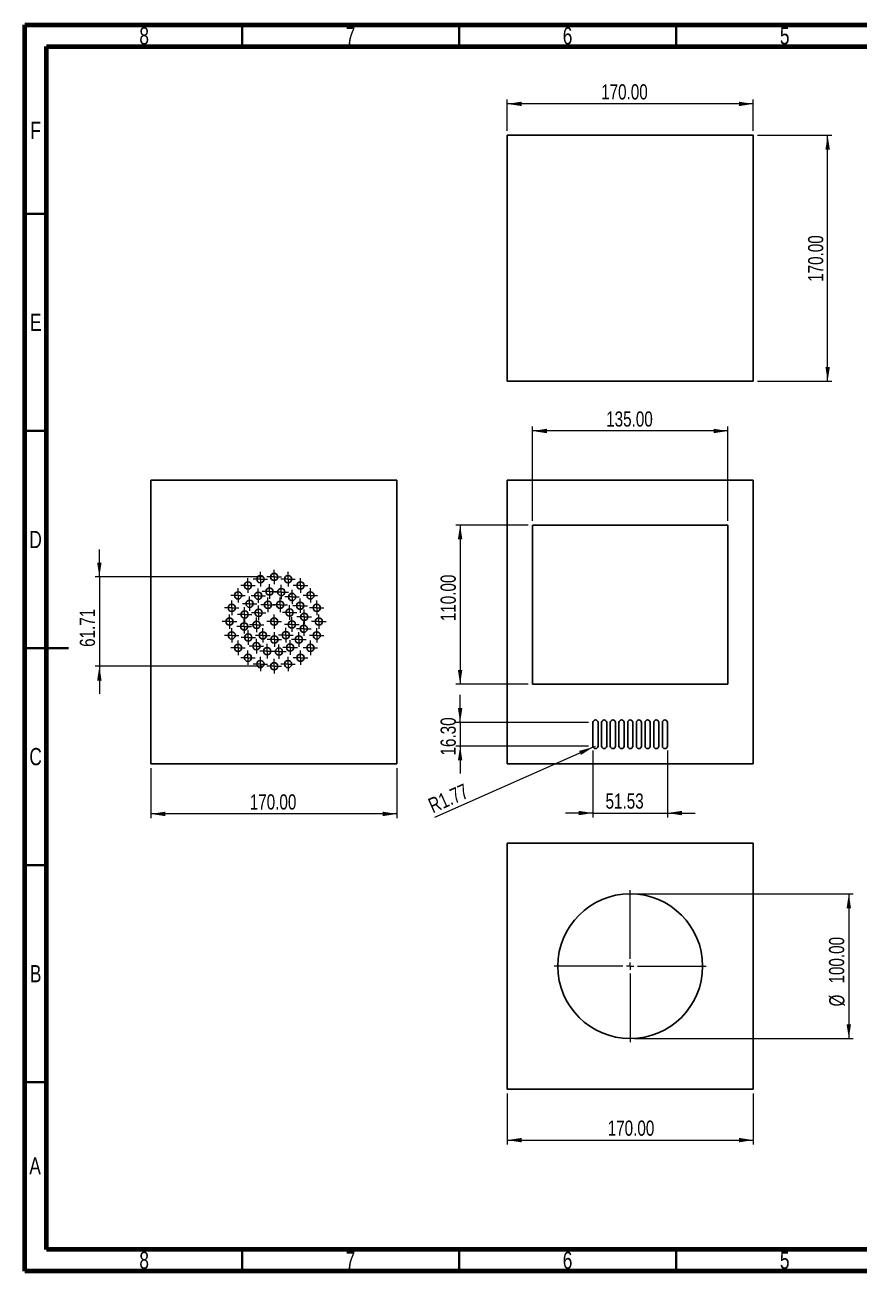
# Model space of a CAD drawing. Header units: millimetres. Extents: x 15 to 415, y 5 to 292.
# Drawn here: x 15 to 207.1, y 5 to 292 of the extents above; entities that cross this region are included whole.
import ezdxf

# ---------------------------------------------------------------- set-up
doc = ezdxf.new("R2010")
doc.units = ezdxf.units.MM
doc.styles.add('SLDTEXTSTYLE0', font='TXT', dxfattribs={"width": 0.75})
doc.dimstyles.new('SLDDIMSTYLE0', dxfattribs={"dimtxt": 3.5, "dimasz": 3.302, "dimexe": 0, "dimexo": 0.0625, "dimgap": 0.875, "dimtad": 1, "dimlfac": 3, "dimrnd": 1e-09, "dimzin": 4, "dimdsep": 46, "dimtxsty": 'SLDTEXTSTYLE0', "dimsah": 1, "dimcen": 0.09, "dimadec": 0, "dimazin": 1, "dimtfac": 1, "dimtofl": 0, "dimtmove": 0, "dimatfit": 3, "dimfxl": 0, "dimfrac": 2, "dimtolj": 1, "dimtzin": 12, "dimarcsym": 0})
doc.dimstyles.new('SLDDIMSTYLE1', dxfattribs={"dimtxt": 3.5, "dimasz": 3.302, "dimexe": 0, "dimexo": 0.0625, "dimgap": 0.875, "dimtad": 1, "dimlfac": 3, "dimrnd": 1e-09, "dimzin": 4, "dimdsep": 46, "dimtxsty": 'SLDTEXTSTYLE0', "dimsah": 1, "dimcen": 0.09, "dimadec": 0, "dimazin": 1, "dimtfac": 1, "dimtmove": 0, "dimatfit": 0, "dimfxl": 0, "dimfrac": 2, "dimtolj": 1, "dimtzin": 12, "dimarcsym": 0})
doc.dimstyles.new('SLDDIMSTYLE2', dxfattribs={"dimtxt": 3.5, "dimasz": 3.302, "dimexe": 0, "dimexo": 0.0625, "dimgap": 0.875, "dimtad": 1, "dimlfac": 3, "dimrnd": 1e-09, "dimzin": 12, "dimdsep": 46, "dimtxsty": 'SLDTEXTSTYLE0', "dimsah": 1, "dimcen": 0, "dimadec": 0, "dimazin": 3, "dimtfac": 1, "dimtofl": 0, "dimtmove": 0, "dimatfit": 3, "dimfxl": 0, "dimfrac": 2, "dimtolj": 1, "dimtzin": 12, "dimarcsym": 0})
doc.dimstyles.new('SLDDIMSTYLE3', dxfattribs={"dimtxt": 3.5, "dimasz": 3.302, "dimexe": 0, "dimexo": 0.0625, "dimgap": 0.875, "dimtad": 1, "dimlfac": 3, "dimrnd": 1e-09, "dimzin": 12, "dimdsep": 46, "dimtxsty": 'SLDTEXTSTYLE0', "dimsah": 1, "dimcen": 0.09, "dimadec": 0, "dimazin": 3, "dimtfac": 1, "dimtmove": 0, "dimatfit": 0, "dimfxl": 0, "dimfrac": 2, "dimtolj": 1, "dimtzin": 12, "dimarcsym": 0})

# ---------------------------------------------------------------- blocks, each defined once
blk = doc.blocks.new('_D')
at = {"color": 7, "linetype": 'Continuous', "lineweight": 0}
for p, q in [((130.89, 176.82), (114.22, 176.82)), ((115.22, 176.82), (115.22, 140.15)), ((130.89, 140.15), (114.22, 140.15))]:
    blk.add_line(p, q, dxfattribs=at)
at = {"color": 7, "linetype": 'Continuous', "lineweight": 18}
for points in [[(115.22, 176.82), (114.71, 173.52), (115.73, 173.52)], [(115.22, 140.15), (115.73, 143.45), (114.71, 143.45)]]:
    blk.add_solid(points, dxfattribs=at)
at = {"color": 7, "linetype": 'Continuous', "lineweight": 18, "insert": (110.71, 154.67), "char_height": 3.5, "attachment_point": 1, "rotation": 90, "style": 'SLDTEXTSTYLE0'}
blk.add_mtext('110.00', dxfattribs=at)
blk = doc.blocks.new('_D_1')
at = {"color": 7, "linetype": 'Continuous', "lineweight": 0}
for p, q in [((131.89, 177.82), (131.89, 199.48)), ((176.89, 198.48), (131.89, 198.48)), ((176.89, 177.82), (176.89, 199.48))]:
    blk.add_line(p, q, dxfattribs=at)
at = {"color": 7, "linetype": 'Continuous', "lineweight": 18}
for points in [[(131.89, 198.48), (135.19, 197.97), (135.19, 198.99)], [(176.89, 198.48), (173.59, 198.99), (173.59, 197.97)]]:
    blk.add_solid(points, dxfattribs=at)
at = {"color": 7, "linetype": 'Continuous', "lineweight": 18, "insert": (148.85, 202.99), "char_height": 3.5, "attachment_point": 1, "style": 'SLDTEXTSTYLE0'}
blk.add_mtext('135.00', dxfattribs=at)
blk = doc.blocks.new('_D_2')
at = {"color": 7, "linetype": 'Continuous', "lineweight": 0}
for p, q in [((115.22, 131.34), (115.22, 137.69)), ((144.8, 131.34), (114.22, 131.34)), ((115.22, 131.34), (115.22, 125.91)), ((144.8, 125.91), (114.22, 125.91)), ((115.22, 125.91), (115.22, 119.56))]:
    blk.add_line(p, q, dxfattribs=at)
at = {"color": 7, "linetype": 'Continuous', "lineweight": 18}
for points in [[(115.22, 131.34), (115.73, 134.65), (114.71, 134.65)], [(115.22, 125.91), (114.71, 122.61), (115.73, 122.61)]]:
    blk.add_solid(points, dxfattribs=at)
at = {"color": 7, "linetype": 'Continuous', "lineweight": 18, "insert": (110.71, 123.74), "char_height": 3.5, "attachment_point": 1, "rotation": 90, "style": 'SLDTEXTSTYLE0'}
blk.add_mtext('16.30', dxfattribs=at)
blk = doc.blocks.new('_D_3')
at = {"color": 7, "linetype": 'Continuous', "lineweight": 0}
for q in [(109.35, 109.47), (146.39, 125.91)]:
    blk.add_line((145.85, 125.67), q, dxfattribs=at)
at = {"color": 7, "linetype": 'Continuous', "lineweight": 18}
blk.add_solid([(145.85, 125.67), (142.63, 124.8), (143.04, 123.87)], dxfattribs=at)
at = {"color": 7, "linetype": 'Continuous', "lineweight": 18, "insert": (107.52, 113.58), "char_height": 3.5, "attachment_point": 1, "rotation": 23.94, "style": 'SLDTEXTSTYLE0'}
blk.add_mtext('R1.77', dxfattribs=at)
blk = doc.blocks.new('_D_4')
at = {"color": 7, "linetype": 'Continuous', "lineweight": 0}
for p, q in [((145.8, 124.91), (145.8, 109.49)), ((162.98, 124.91), (162.98, 109.49)), ((145.8, 110.49), (139.45, 110.49)), ((145.8, 110.49), (162.98, 110.49)), ((162.98, 110.49), (169.33, 110.49))]:
    blk.add_line(p, q, dxfattribs=at)
at = {"color": 7, "linetype": 'Continuous', "lineweight": 18}
for points in [[(145.8, 110.49), (142.5, 110.99), (142.5, 109.98)], [(162.98, 110.49), (166.28, 109.98), (166.28, 110.99)]]:
    blk.add_solid(points, dxfattribs=at)
at = {"color": 7, "linetype": 'Continuous', "lineweight": 18, "insert": (148.7, 115), "char_height": 3.5, "attachment_point": 1, "style": 'SLDTEXTSTYLE0'}
blk.add_mtext('51.53', dxfattribs=at)
blk = doc.blocks.new('_D_7')
at = {"color": 7, "linetype": 'Continuous', "lineweight": 0}
for p, q in [((155.39, 91.89), (205.72, 91.89)), ((204.72, 91.89), (204.72, 58.55)), ((155.39, 58.55), (205.72, 58.55))]:
    blk.add_line(p, q, dxfattribs=at)
at = {"color": 7, "linetype": 'Continuous', "lineweight": 18}
for points in [[(204.72, 91.89), (204.22, 88.58), (205.23, 88.58)], [(204.72, 58.55), (205.23, 61.85), (204.22, 61.85)]]:
    blk.add_solid(points, dxfattribs=at)
at = {"color": 7, "linetype": 'Continuous', "lineweight": 18, "char_height": 3.5, "attachment_point": 1, "rotation": 90, "style": 'SLDTEXTSTYLE0'}
for s, insert in [('100.00', (200.16, 71.22)), ('%%c', (200.21, 65.94))]:
    blk.add_mtext(s, dxfattribs=dict(at, insert=insert))
blk = doc.blocks.new('_D_8')
at = {"color": 7, "linetype": 'Continuous', "lineweight": 0}
for p, q in [((126.06, 45.89), (126.06, 34.16)), ((182.72, 45.89), (182.72, 34.16)), ((126.06, 35.16), (182.72, 35.16))]:
    blk.add_line(p, q, dxfattribs=at)
at = {"color": 7, "linetype": 'Continuous', "lineweight": 18}
for points in [[(126.06, 35.16), (129.36, 34.65), (129.36, 35.67)], [(182.72, 35.16), (179.42, 35.67), (179.42, 34.65)]]:
    blk.add_solid(points, dxfattribs=at)
at = {"color": 7, "linetype": 'Continuous', "lineweight": 18, "insert": (149.2, 39.67), "char_height": 3.5, "attachment_point": 1, "style": 'SLDTEXTSTYLE0'}
blk.add_mtext('170.00', dxfattribs=at)
blk = doc.blocks.new('SW_CENTERMARKSYMBOL_46')
at = {"color": 0, "linetype": 'Continuous', "lineweight": 18}
for p, q in [((0, 1.67), (0, 17.5)), ((-1.67, 0), (-17.5, 0)), ((0, 0), (-0.83, 0)), ((0, 0), (0, 0.83)), ((0, 0), (0, -0.83)), ((0, 0), (0.83, 0)), ((1.67, 0), (17.5, 0)), ((0, -1.67), (0, -17.5))]:
    blk.add_line(p, q, dxfattribs=at)
blk = doc.blocks.new('_D_9')
at = {"color": 7, "linetype": 'Continuous', "lineweight": 0}
for p, q in [((126.06, 267.59), (126.06, 274.81)), ((182.72, 273.81), (126.06, 273.81)), ((182.72, 267.59), (182.72, 274.81))]:
    blk.add_line(p, q, dxfattribs=at)
at = {"color": 7, "linetype": 'Continuous', "lineweight": 18}
for points in [[(126.06, 273.81), (129.36, 273.31), (129.36, 274.32)], [(182.72, 273.81), (179.42, 274.32), (179.42, 273.31)]]:
    blk.add_solid(points, dxfattribs=at)
at = {"color": 7, "linetype": 'Continuous', "lineweight": 18, "insert": (147.69, 278.33), "char_height": 3.5, "attachment_point": 1, "style": 'SLDTEXTSTYLE0'}
blk.add_mtext('170.00', dxfattribs=at)
blk = doc.blocks.new('_D_10')
at = {"color": 7, "linetype": 'Continuous', "lineweight": 0}
for p, q in [((183.72, 266.59), (200.85, 266.59)), ((199.85, 209.93), (199.85, 266.59)), ((183.72, 209.93), (200.85, 209.93))]:
    blk.add_line(p, q, dxfattribs=at)
at = {"color": 7, "linetype": 'Continuous', "lineweight": 18}
for points in [[(199.85, 266.59), (199.35, 263.29), (200.36, 263.29)], [(199.85, 209.93), (200.36, 213.23), (199.35, 213.23)]]:
    blk.add_solid(points, dxfattribs=at)
at = {"color": 7, "linetype": 'Continuous', "lineweight": 18, "insert": (195.34, 232.82), "char_height": 3.5, "attachment_point": 1, "rotation": 90, "style": 'SLDTEXTSTYLE0'}
blk.add_mtext('170.00', dxfattribs=at)
blk = doc.blocks.new('_D_11')
at = {"color": 7, "linetype": 'Continuous', "lineweight": 0}
for p, q in [((32.14, 164.87), (32.14, 171.22)), ((69.74, 164.87), (31.14, 164.87)), ((32.14, 164.87), (32.14, 144.3)), ((69.74, 144.3), (31.14, 144.3)), ((32.14, 144.3), (32.14, 137.95))]:
    blk.add_line(p, q, dxfattribs=at)
at = {"color": 7, "linetype": 'Continuous', "lineweight": 18}
for points in [[(32.14, 164.87), (32.65, 168.17), (31.63, 168.17)], [(32.14, 144.3), (31.63, 141), (32.65, 141)]]:
    blk.add_solid(points, dxfattribs=at)
at = {"color": 7, "linetype": 'Continuous', "lineweight": 18, "insert": (27.63, 148.75), "char_height": 3.5, "attachment_point": 1, "rotation": 90, "style": 'SLDTEXTSTYLE0'}
blk.add_mtext('61.71', dxfattribs=at)
blk = doc.blocks.new('_D_12')
at = {"color": 7, "linetype": 'Continuous', "lineweight": 0}
for p, q in [((44.01, 120.79), (44.01, 109.29)), ((100.68, 120.79), (100.68, 109.29)), ((100.68, 110.29), (44.01, 110.29))]:
    blk.add_line(p, q, dxfattribs=at)
at = {"color": 7, "linetype": 'Continuous', "lineweight": 18}
for points in [[(44.01, 110.29), (47.31, 109.78), (47.31, 110.8)], [(100.68, 110.29), (97.38, 110.8), (97.38, 109.78)]]:
    blk.add_solid(points, dxfattribs=at)
at = {"color": 7, "linetype": 'Continuous', "lineweight": 18, "insert": (66.77, 114.8), "char_height": 3.5, "attachment_point": 1, "style": 'SLDTEXTSTYLE0'}
blk.add_mtext('170.00', dxfattribs=at)
blk = doc.blocks.new('SW_CENTERMARKSYMBOL_47')
at = {"color": 0, "linetype": 'Continuous', "lineweight": 18}
for p, q in [((-0.83, 0), (-1.67, 0)), ((0, 0), (-0.83, 0)), ((0, 0.83), (0, 1.67)), ((0, 0), (0, 0.83)), ((0, 0), (0, -0.83)), ((0, 0), (0.83, 0)), ((0.83, 0), (1.67, 0)), ((0, -0.83), (0, -1.67))]:
    blk.add_line(p, q, dxfattribs=at)
blk = doc.blocks.new('SW_CENTERMARKSYMBOL_48')
at = {"color": 0, "linetype": 'Continuous', "lineweight": 18}
for p, q in [((-0.83, 0), (-1.67, 0)), ((0, 0), (-0.83, 0)), ((0, 0.83), (0, 1.67)), ((0, 0), (0, 0.83)), ((0, 0), (0, -0.83)), ((0, 0), (0.83, 0)), ((0.83, 0), (1.67, 0)), ((0, -0.83), (0, -1.67))]:
    blk.add_line(p, q, dxfattribs=at)
blk = doc.blocks.new('SW_CENTERMARKSYMBOL_49')
at = {"color": 0, "linetype": 'Continuous', "lineweight": 18}
for p, q in [((-0.83, 0), (-1.67, 0)), ((0, 0), (-0.83, 0)), ((0, 0.83), (0, 1.67)), ((0, 0), (0, 0.83)), ((0, 0), (0, -0.83)), ((0, 0), (0.83, 0)), ((0.83, 0), (1.67, 0)), ((0, -0.83), (0, -1.67))]:
    blk.add_line(p, q, dxfattribs=at)
blk = doc.blocks.new('SW_CENTERMARKSYMBOL_50')
at = {"color": 0, "linetype": 'Continuous', "lineweight": 18}
for p, q in [((-0.83, 0), (-1.67, 0)), ((0, 0), (-0.83, 0)), ((0, 0.83), (0, 1.67)), ((0, 0), (0, 0.83)), ((0, 0), (0, -0.83)), ((0, 0), (0.83, 0)), ((0.83, 0), (1.67, 0)), ((0, -0.83), (0, -1.67))]:
    blk.add_line(p, q, dxfattribs=at)
blk = doc.blocks.new('SW_CENTERMARKSYMBOL_51')
at = {"color": 0, "linetype": 'Continuous', "lineweight": 18}
for p, q in [((-0.83, 0), (-1.67, 0)), ((0, 0), (-0.83, 0)), ((0, 0.83), (0, 1.67)), ((0, 0), (0, 0.83)), ((0, 0), (0, -0.83)), ((0, 0), (0.83, 0)), ((0.83, 0), (1.67, 0)), ((0, -0.83), (0, -1.67))]:
    blk.add_line(p, q, dxfattribs=at)
blk = doc.blocks.new('SW_CENTERMARKSYMBOL_52')
at = {"color": 0, "linetype": 'Continuous', "lineweight": 18}
for p, q in [((-0.83, 0), (-1.67, 0)), ((0, 0), (-0.83, 0)), ((0, 0.83), (0, 1.67)), ((0, 0), (0, 0.83)), ((0, 0), (0, -0.83)), ((0, 0), (0.83, 0)), ((0.83, 0), (1.67, 0)), ((0, -0.83), (0, -1.67))]:
    blk.add_line(p, q, dxfattribs=at)
blk = doc.blocks.new('SW_CENTERMARKSYMBOL_53')
at = {"color": 0, "linetype": 'Continuous', "lineweight": 18}
for p, q in [((-0.83, 0), (-1.67, 0)), ((0, 0), (-0.83, 0)), ((0, 0.83), (0, 1.67)), ((0, 0), (0, 0.83)), ((0, 0), (0, -0.83)), ((0, 0), (0.83, 0)), ((0.83, 0), (1.67, 0)), ((0, -0.83), (0, -1.67))]:
    blk.add_line(p, q, dxfattribs=at)
blk = doc.blocks.new('SW_CENTERMARKSYMBOL_54')
at = {"color": 0, "linetype": 'Continuous', "lineweight": 18}
for p, q in [((-0.83, 0), (-1.67, 0)), ((0, 0), (-0.83, 0)), ((0, 0.83), (0, 1.67)), ((0, 0), (0, 0.83)), ((0, 0), (0, -0.83)), ((0, 0), (0.83, 0)), ((0.83, 0), (1.67, 0)), ((0, -0.83), (0, -1.67))]:
    blk.add_line(p, q, dxfattribs=at)
blk = doc.blocks.new('SW_CENTERMARKSYMBOL_55')
at = {"color": 0, "linetype": 'Continuous', "lineweight": 18}
for p, q in [((-0.83, 0), (-1.67, 0)), ((0, 0), (-0.83, 0)), ((0, 0.83), (0, 1.67)), ((0, 0), (0, 0.83)), ((0, 0), (0, -0.83)), ((0, 0), (0.83, 0)), ((0.83, 0), (1.67, 0)), ((0, -0.83), (0, -1.67))]:
    blk.add_line(p, q, dxfattribs=at)
blk = doc.blocks.new('SW_CENTERMARKSYMBOL_56')
at = {"color": 0, "linetype": 'Continuous', "lineweight": 18}
for p, q in [((-0.83, 0), (-1.67, 0)), ((0, 0), (-0.83, 0)), ((0, 0.83), (0, 1.67)), ((0, 0), (0, 0.83)), ((0, 0), (0, -0.83)), ((0, 0), (0.83, 0)), ((0.83, 0), (1.67, 0)), ((0, -0.83), (0, -1.67))]:
    blk.add_line(p, q, dxfattribs=at)
blk = doc.blocks.new('SW_CENTERMARKSYMBOL_57')
at = {"color": 0, "linetype": 'Continuous', "lineweight": 18}
for p, q in [((-0.83, 0), (-1.67, 0)), ((0, 0), (-0.83, 0)), ((0, 0.83), (0, 1.67)), ((0, 0), (0, 0.83)), ((0, 0), (0, -0.83)), ((0, 0), (0.83, 0)), ((0.83, 0), (1.67, 0)), ((0, -0.83), (0, -1.67))]:
    blk.add_line(p, q, dxfattribs=at)
blk = doc.blocks.new('SW_CENTERMARKSYMBOL_58')
at = {"color": 0, "linetype": 'Continuous', "lineweight": 18}
for p, q in [((-0.83, 0), (-1.67, 0)), ((0, 0), (-0.83, 0)), ((0, 0.83), (0, 1.67)), ((0, 0), (0, 0.83)), ((0, 0), (0, -0.83)), ((0, 0), (0.83, 0)), ((0.83, 0), (1.67, 0)), ((0, -0.83), (0, -1.67))]:
    blk.add_line(p, q, dxfattribs=at)
blk = doc.blocks.new('SW_CENTERMARKSYMBOL_59')
at = {"color": 0, "linetype": 'Continuous', "lineweight": 18}
for p, q in [((-0.83, 0), (-1.67, 0)), ((0, 0), (-0.83, 0)), ((0, 0.83), (0, 1.67)), ((0, 0), (0, 0.83)), ((0, 0), (0, -0.83)), ((0, 0), (0.83, 0)), ((0.83, 0), (1.67, 0)), ((0, -0.83), (0, -1.67))]:
    blk.add_line(p, q, dxfattribs=at)
blk = doc.blocks.new('SW_CENTERMARKSYMBOL_60')
at = {"color": 0, "linetype": 'Continuous', "lineweight": 18}
for p, q in [((-0.83, 0), (-1.67, 0)), ((0, 0), (-0.83, 0)), ((0, 0.83), (0, 1.67)), ((0, 0), (0, 0.83)), ((0, 0), (0, -0.83)), ((0, 0), (0.83, 0)), ((0.83, 0), (1.67, 0)), ((0, -0.83), (0, -1.67))]:
    blk.add_line(p, q, dxfattribs=at)
blk = doc.blocks.new('SW_CENTERMARKSYMBOL_61')
at = {"color": 0, "linetype": 'Continuous', "lineweight": 18}
for p, q in [((-0.83, 0), (-1.67, 0)), ((0, 0), (-0.83, 0)), ((0, 0.83), (0, 1.67)), ((0, 0), (0, 0.83)), ((0, 0), (0, -0.83)), ((0, 0), (0.83, 0)), ((0.83, 0), (1.67, 0)), ((0, -0.83), (0, -1.67))]:
    blk.add_line(p, q, dxfattribs=at)
blk = doc.blocks.new('SW_CENTERMARKSYMBOL_62')
at = {"color": 0, "linetype": 'Continuous', "lineweight": 18}
for p, q in [((-0.83, 0), (-1.67, 0)), ((0, 0), (-0.83, 0)), ((0, 0.83), (0, 1.67)), ((0, 0), (0, 0.83)), ((0, 0), (0, -0.83)), ((0, 0), (0.83, 0)), ((0.83, 0), (1.67, 0)), ((0, -0.83), (0, -1.67))]:
    blk.add_line(p, q, dxfattribs=at)
blk = doc.blocks.new('SW_CENTERMARKSYMBOL_63')
at = {"color": 0, "linetype": 'Continuous', "lineweight": 18}
for p, q in [((-0.83, 0), (-1.67, 0)), ((0, 0), (-0.83, 0)), ((0, 0.83), (0, 1.67)), ((0, 0), (0, 0.83)), ((0, 0), (0, -0.83)), ((0, 0), (0.83, 0)), ((0.83, 0), (1.67, 0)), ((0, -0.83), (0, -1.67))]:
    blk.add_line(p, q, dxfattribs=at)
blk = doc.blocks.new('SW_CENTERMARKSYMBOL_64')
at = {"color": 0, "linetype": 'Continuous', "lineweight": 18}
for p, q in [((-0.83, 0), (-1.67, 0)), ((0, 0), (-0.83, 0)), ((0, 0.83), (0, 1.67)), ((0, 0), (0, 0.83)), ((0, 0), (0, -0.83)), ((0, 0), (0.83, 0)), ((0.83, 0), (1.67, 0)), ((0, -0.83), (0, -1.67))]:
    blk.add_line(p, q, dxfattribs=at)
blk = doc.blocks.new('SW_CENTERMARKSYMBOL_65')
at = {"color": 0, "linetype": 'Continuous', "lineweight": 18}
for p, q in [((-0.83, 0), (-1.67, 0)), ((0, 0), (-0.83, 0)), ((0, 0.83), (0, 1.67)), ((0, 0), (0, 0.83)), ((0, 0), (0, -0.83)), ((0, 0), (0.83, 0)), ((0.83, 0), (1.67, 0)), ((0, -0.83), (0, -1.67))]:
    blk.add_line(p, q, dxfattribs=at)
blk = doc.blocks.new('SW_CENTERMARKSYMBOL_66')
at = {"color": 0, "linetype": 'Continuous', "lineweight": 18}
for p, q in [((-0.83, 0), (-1.67, 0)), ((0, 0), (-0.83, 0)), ((0, 0.83), (0, 1.67)), ((0, 0), (0, 0.83)), ((0, 0), (0, -0.83)), ((0, 0), (0.83, 0)), ((0.83, 0), (1.67, 0)), ((0, -0.83), (0, -1.67))]:
    blk.add_line(p, q, dxfattribs=at)
blk = doc.blocks.new('SW_CENTERMARKSYMBOL_67')
at = {"color": 0, "linetype": 'Continuous', "lineweight": 18}
for p, q in [((-0.83, 0), (-1.67, 0)), ((0, 0), (-0.83, 0)), ((0, 0.83), (0, 1.67)), ((0, 0), (0, 0.83)), ((0, 0), (0, -0.83)), ((0, 0), (0.83, 0)), ((0.83, 0), (1.67, 0)), ((0, -0.83), (0, -1.67))]:
    blk.add_line(p, q, dxfattribs=at)
blk = doc.blocks.new('SW_CENTERMARKSYMBOL_68')
at = {"color": 0, "linetype": 'Continuous', "lineweight": 18}
for p, q in [((-0.83, 0), (-1.67, 0)), ((0, 0), (-0.83, 0)), ((0, 0.83), (0, 1.67)), ((0, 0), (0, 0.83)), ((0, 0), (0, -0.83)), ((0, 0), (0.83, 0)), ((0.83, 0), (1.67, 0)), ((0, -0.83), (0, -1.67))]:
    blk.add_line(p, q, dxfattribs=at)
blk = doc.blocks.new('SW_CENTERMARKSYMBOL_69')
at = {"color": 0, "linetype": 'Continuous', "lineweight": 18}
for p, q in [((-0.83, 0), (-1.67, 0)), ((0, 0), (-0.83, 0)), ((0, 0.83), (0, 1.67)), ((0, 0), (0, 0.83)), ((0, 0), (0, -0.83)), ((0, 0), (0.83, 0)), ((0.83, 0), (1.67, 0)), ((0, -0.83), (0, -1.67))]:
    blk.add_line(p, q, dxfattribs=at)
blk = doc.blocks.new('SW_CENTERMARKSYMBOL_70')
at = {"color": 0, "linetype": 'Continuous', "lineweight": 18}
for p, q in [((-0.83, 0), (-1.67, 0)), ((0, 0), (-0.83, 0)), ((0, 0.83), (0, 1.67)), ((0, 0), (0, 0.83)), ((0, 0), (0, -0.83)), ((0, 0), (0.83, 0)), ((0.83, 0), (1.67, 0)), ((0, -0.83), (0, -1.67))]:
    blk.add_line(p, q, dxfattribs=at)
blk = doc.blocks.new('SW_CENTERMARKSYMBOL_71')
at = {"color": 0, "linetype": 'Continuous', "lineweight": 18}
for p, q in [((-0.83, 0), (-1.67, 0)), ((0, 0), (-0.83, 0)), ((0, 0.83), (0, 1.67)), ((0, 0), (0, 0.83)), ((0, 0), (0, -0.83)), ((0, 0), (0.83, 0)), ((0.83, 0), (1.67, 0)), ((0, -0.83), (0, -1.67))]:
    blk.add_line(p, q, dxfattribs=at)
blk = doc.blocks.new('SW_CENTERMARKSYMBOL_72')
at = {"color": 0, "linetype": 'Continuous', "lineweight": 18}
for p, q in [((-0.83, 0), (-1.67, 0)), ((0, 0), (-0.83, 0)), ((0, 0.83), (0, 1.67)), ((0, 0), (0, 0.83)), ((0, 0), (0, -0.83)), ((0, 0), (0.83, 0)), ((0.83, 0), (1.67, 0)), ((0, -0.83), (0, -1.67))]:
    blk.add_line(p, q, dxfattribs=at)
blk = doc.blocks.new('SW_CENTERMARKSYMBOL_73')
at = {"color": 0, "linetype": 'Continuous', "lineweight": 18}
for p, q in [((-0.83, 0), (-1.67, 0)), ((0, 0), (-0.83, 0)), ((0, 0.83), (0, 1.67)), ((0, 0), (0, 0.83)), ((0, 0), (0, -0.83)), ((0, 0), (0.83, 0)), ((0.83, 0), (1.67, 0)), ((0, -0.83), (0, -1.67))]:
    blk.add_line(p, q, dxfattribs=at)
blk = doc.blocks.new('SW_CENTERMARKSYMBOL_74')
at = {"color": 0, "linetype": 'Continuous', "lineweight": 18}
for p, q in [((-0.83, 0), (-1.67, 0)), ((0, 0), (-0.83, 0)), ((0, 0.83), (0, 1.67)), ((0, 0), (0, 0.83)), ((0, 0), (0, -0.83)), ((0, 0), (0.83, 0)), ((0.83, 0), (1.67, 0)), ((0, -0.83), (0, -1.67))]:
    blk.add_line(p, q, dxfattribs=at)
blk = doc.blocks.new('SW_CENTERMARKSYMBOL_75')
at = {"color": 0, "linetype": 'Continuous', "lineweight": 18}
for p, q in [((-0.83, 0), (-1.67, 0)), ((0, 0), (-0.83, 0)), ((0, 0.83), (0, 1.67)), ((0, 0), (0, 0.83)), ((0, 0), (0, -0.83)), ((0, 0), (0.83, 0)), ((0.83, 0), (1.67, 0)), ((0, -0.83), (0, -1.67))]:
    blk.add_line(p, q, dxfattribs=at)
blk = doc.blocks.new('SW_CENTERMARKSYMBOL_76')
at = {"color": 0, "linetype": 'Continuous', "lineweight": 18}
for p, q in [((-0.83, 0), (-1.67, 0)), ((0, 0), (-0.83, 0)), ((0, 0.83), (0, 1.67)), ((0, 0), (0, 0.83)), ((0, 0), (0, -0.83)), ((0, 0), (0.83, 0)), ((0.83, 0), (1.67, 0)), ((0, -0.83), (0, -1.67))]:
    blk.add_line(p, q, dxfattribs=at)
blk = doc.blocks.new('SW_CENTERMARKSYMBOL_77')
at = {"color": 0, "linetype": 'Continuous', "lineweight": 18}
for p, q in [((-0.83, 0), (-1.67, 0)), ((0, 0), (-0.83, 0)), ((0, 0.83), (0, 1.67)), ((0, 0), (0, 0.83)), ((0, 0), (0, -0.83)), ((0, 0), (0.83, 0)), ((0.83, 0), (1.67, 0)), ((0, -0.83), (0, -1.67))]:
    blk.add_line(p, q, dxfattribs=at)
blk = doc.blocks.new('SW_CENTERMARKSYMBOL_78')
at = {"color": 0, "linetype": 'Continuous', "lineweight": 18}
for p, q in [((-0.83, 0), (-1.67, 0)), ((0, 0), (-0.83, 0)), ((0, 0.83), (0, 1.67)), ((0, 0), (0, 0.83)), ((0, 0), (0, -0.83)), ((0, 0), (0.83, 0)), ((0.83, 0), (1.67, 0)), ((0, -0.83), (0, -1.67))]:
    blk.add_line(p, q, dxfattribs=at)
blk = doc.blocks.new('SW_CENTERMARKSYMBOL_79')
at = {"color": 0, "linetype": 'Continuous', "lineweight": 18}
for p, q in [((-0.83, 0), (-1.67, 0)), ((0, 0), (-0.83, 0)), ((0, 0.83), (0, 1.67)), ((0, 0), (0, 0.83)), ((0, 0), (0, -0.83)), ((0, 0), (0.83, 0)), ((0.83, 0), (1.67, 0)), ((0, -0.83), (0, -1.67))]:
    blk.add_line(p, q, dxfattribs=at)
blk = doc.blocks.new('SW_CENTERMARKSYMBOL_80')
at = {"color": 0, "linetype": 'Continuous', "lineweight": 18}
for p, q in [((-0.83, 0), (-1.67, 0)), ((0, 0), (-0.83, 0)), ((0, 0.83), (0, 1.67)), ((0, 0), (0, 0.83)), ((0, 0), (0, -0.83)), ((0, 0), (0.83, 0)), ((0.83, 0), (1.67, 0)), ((0, -0.83), (0, -1.67))]:
    blk.add_line(p, q, dxfattribs=at)
blk = doc.blocks.new('SW_CENTERMARKSYMBOL_81')
at = {"color": 0, "linetype": 'Continuous', "lineweight": 18}
for p, q in [((-0.83, 0), (-1.67, 0)), ((0, 0), (-0.83, 0)), ((0, 0.83), (0, 1.67)), ((0, 0), (0, 0.83)), ((0, 0), (0, -0.83)), ((0, 0), (0.83, 0)), ((0.83, 0), (1.67, 0)), ((0, -0.83), (0, -1.67))]:
    blk.add_line(p, q, dxfattribs=at)
blk = doc.blocks.new('SW_CENTERMARKSYMBOL_82')
at = {"color": 0, "linetype": 'Continuous', "lineweight": 18}
for p, q in [((-0.83, 0), (-1.67, 0)), ((0, 0), (-0.83, 0)), ((0, 0.83), (0, 1.67)), ((0, 0), (0, 0.83)), ((0, 0), (0, -0.83)), ((0, 0), (0.83, 0)), ((0.83, 0), (1.67, 0)), ((0, -0.83), (0, -1.67))]:
    blk.add_line(p, q, dxfattribs=at)
blk = doc.blocks.new('SW_CENTERMARKSYMBOL_83')
at = {"color": 0, "linetype": 'Continuous', "lineweight": 18}
for p, q in [((-0.83, 0), (-1.67, 0)), ((0, 0), (-0.83, 0)), ((0, 0.83), (0, 1.67)), ((0, 0), (0, 0.83)), ((0, 0), (0, -0.83)), ((0, 0), (0.83, 0)), ((0.83, 0), (1.67, 0)), ((0, -0.83), (0, -1.67))]:
    blk.add_line(p, q, dxfattribs=at)
blk = doc.blocks.new('SW_CENTERMARKSYMBOL_84')
at = {"color": 0, "linetype": 'Continuous', "lineweight": 18}
for p, q in [((-0.83, 0), (-1.67, 0)), ((0, 0), (-0.83, 0)), ((0, 0.83), (0, 1.67)), ((0, 0), (0, 0.83)), ((0, 0), (0, -0.83)), ((0, 0), (0.83, 0)), ((0.83, 0), (1.67, 0)), ((0, -0.83), (0, -1.67))]:
    blk.add_line(p, q, dxfattribs=at)
blk = doc.blocks.new('SW_CENTERMARKSYMBOL_85')
at = {"color": 0, "linetype": 'Continuous', "lineweight": 18}
for p, q in [((-0.83, 0), (-1.67, 0)), ((0, 0), (-0.83, 0)), ((0, 0.83), (0, 1.67)), ((0, 0), (0, 0.83)), ((0, 0), (0, -0.83)), ((0, 0), (0.83, 0)), ((0.83, 0), (1.67, 0)), ((0, -0.83), (0, -1.67))]:
    blk.add_line(p, q, dxfattribs=at)
blk = doc.blocks.new('SW_CENTERMARKSYMBOL_86')
at = {"color": 0, "linetype": 'Continuous', "lineweight": 18}
for p, q in [((-0.83, 0), (-1.67, 0)), ((0, 0), (-0.83, 0)), ((0, 0.83), (0, 1.67)), ((0, 0), (0, 0.83)), ((0, 0), (0, -0.83)), ((0, 0), (0.83, 0)), ((0.83, 0), (1.67, 0)), ((0, -0.83), (0, -1.67))]:
    blk.add_line(p, q, dxfattribs=at)
blk = doc.blocks.new('SW_CENTERMARKSYMBOL_87')
at = {"color": 0, "linetype": 'Continuous', "lineweight": 18}
for p, q in [((-0.83, 0), (-1.67, 0)), ((0, 0), (-0.83, 0)), ((0, 0.83), (0, 1.67)), ((0, 0), (0, 0.83)), ((0, 0), (0, -0.83)), ((0, 0), (0.83, 0)), ((0.83, 0), (1.67, 0)), ((0, -0.83), (0, -1.67))]:
    blk.add_line(p, q, dxfattribs=at)
blk = doc.blocks.new('SW_CENTERMARKSYMBOL_88')
at = {"color": 0, "linetype": 'Continuous', "lineweight": 18}
for p, q in [((-0.83, 0), (-1.67, 0)), ((0, 0), (-0.83, 0)), ((0, 0.83), (0, 1.67)), ((0, 0), (0, 0.83)), ((0, 0), (0, -0.83)), ((0, 0), (0.83, 0)), ((0.83, 0), (1.67, 0)), ((0, -0.83), (0, -1.67))]:
    blk.add_line(p, q, dxfattribs=at)
blk = doc.blocks.new('SW_CENTERMARKSYMBOL_89')
at = {"color": 0, "linetype": 'Continuous', "lineweight": 18}
for p, q in [((-0.83, 0), (-1.67, 0)), ((0, 0), (-0.83, 0)), ((0, 0.83), (0, 1.67)), ((0, 0), (0, 0.83)), ((0, 0), (0, -0.83)), ((0, 0), (0.83, 0)), ((0.83, 0), (1.67, 0)), ((0, -0.83), (0, -1.67))]:
    blk.add_line(p, q, dxfattribs=at)
blk = doc.blocks.new('SW_CENTERMARKSYMBOL_90')
at = {"color": 0, "linetype": 'Continuous', "lineweight": 18}
for p, q in [((-0.83, 0), (-1.67, 0)), ((0, 0), (-0.83, 0)), ((0, 0.83), (0, 1.67)), ((0, 0), (0, 0.83)), ((0, 0), (0, -0.83)), ((0, 0), (0.83, 0)), ((0.83, 0), (1.67, 0)), ((0, -0.83), (0, -1.67))]:
    blk.add_line(p, q, dxfattribs=at)
blk = doc.blocks.new('SW_CENTERMARKSYMBOL_91')
at = {"color": 0, "linetype": 'Continuous', "lineweight": 18}
for p, q in [((-0.83, 0), (-1.67, 0)), ((0, 0), (-0.83, 0)), ((0, 0.83), (0, 1.67)), ((0, 0), (0, 0.83)), ((0, 0), (0, -0.83)), ((0, 0), (0.83, 0)), ((0.83, 0), (1.67, 0)), ((0, -0.83), (0, -1.67))]:
    blk.add_line(p, q, dxfattribs=at)
blk = doc.blocks.new('SW_CENTERMARKSYMBOL_92')
at = {"color": 0, "linetype": 'Continuous', "lineweight": 18}
for p, q in [((-0.83, 0), (-1.67, 0)), ((0, 0), (-0.83, 0)), ((0, 0.83), (0, 1.67)), ((0, 0), (0, 0.83)), ((0, 0), (0, -0.83)), ((0, 0), (0.83, 0)), ((0.83, 0), (1.67, 0)), ((0, -0.83), (0, -1.67))]:
    blk.add_line(p, q, dxfattribs=at)

msp = doc.modelspace()

# ---------------------------------------------------------------- linework, layer by layer
at = {"color": 7, "linetype": 'Continuous', "lineweight": 70}
for p, q in [((15, 5), (15, 292)), ((15, 292), (415, 292)), ((20, 10), (20, 287)), ((20, 287), (410, 287)), ((410, 10), (20, 10)), ((415, 5), (15, 5))]:
    msp.add_line(p, q, dxfattribs=at)
at = {"color": 7, "linetype": 'Continuous', "lineweight": 35}
for p, q in [((65, 287), (65, 292)), ((115, 287), (115, 292)), ((165, 287), (165, 292)), ((20, 248.5), (15, 248.5)), ((20, 198.5), (15, 198.5)), ((15, 148.5), (25, 148.5)), ((20, 148.5), (15, 148.5)), ((20, 98.5), (15, 98.5)), ((20, 48.5), (15, 48.5)), ((65, 10), (65, 5)), ((115, 10), (115, 5)), ((165, 10), (165, 5))]:
    msp.add_line(p, q, dxfattribs=at)
at = {"color": 7, "linetype": 'Continuous', "lineweight": 25}
for p, q in [((126.0576, 266.5933), (126.0576, 209.9267)), ((182.7243, 266.5933), (126.0576, 266.5933)), ((182.7243, 209.9267), (182.7243, 266.5933)), ((126.0576, 209.9267), (182.7243, 209.9267)), ((44.0114, 187.1273), (100.678, 187.1273)), ((44.0114, 187.1273), (44.0114, 121.794)), ((100.678, 187.1273), (100.678, 121.794)), ((126.0576, 187.1273), (182.7243, 187.1273)), ((126.0576, 187.1273), (126.0576, 121.794)), ((182.7243, 187.1273), (182.7243, 121.794)), ((131.891, 176.8173), (131.891, 140.1506)), ((176.891, 176.8173), (131.891, 176.8173)), ((176.891, 140.1506), (176.891, 176.8173)), ((131.891, 140.1506), (176.891, 140.1506)), ((145.8019, 131.3433), (145.8019, 125.9111)), ((146.98, 125.9111), (146.98, 131.3433)), ((147.8019, 131.3433), (147.8019, 125.9111)), ((148.98, 125.9111), (148.98, 131.3433)), ((149.8019, 131.3433), (149.8019, 125.9111)), ((150.98, 125.9111), (150.98, 131.3433)), ((151.8019, 131.3433), (151.8019, 125.9111)), ((152.98, 125.9111), (152.98, 131.3433)), ((153.8019, 131.3433), (153.8019, 125.9111)), ((154.98, 125.9111), (154.98, 131.3433)), ((155.8019, 131.3433), (155.8019, 125.9111)), ((156.98, 125.9111), (156.98, 131.3433)), ((157.8019, 131.3433), (157.8019, 125.9111)), ((158.98, 125.9111), (158.98, 131.3433)), ((159.8019, 131.3433), (159.8019, 125.9111)), ((160.98, 125.9111), (160.98, 131.3433)), ((161.8019, 131.3433), (161.8019, 125.9111)), ((162.98, 125.9111), (162.98, 131.3433)), ((100.678, 121.794), (44.0114, 121.794)), ((182.7243, 121.794), (126.0576, 121.794)), ((182.7243, 103.5527), (126.0576, 103.5527)), ((126.0576, 103.5527), (126.0576, 46.886)), ((182.7243, 46.886), (182.7243, 103.5527)), ((126.0576, 46.886), (182.7243, 46.886))]:
    msp.add_line(p, q, dxfattribs=at)
for centre, radius in [((66.36, 162.904), 0.8333), ((69.2273, 164.365), 0.8333), ((72.4057, 164.8684), 0.8333), ((75.5842, 164.365), 0.8333), ((78.4515, 162.904), 0.8333), ((64.0845, 160.6285), 0.8333), ((68.7482, 160.5512), 0.8333), ((71.3107, 161.4965), 0.8333), ((74.0399, 161.3893), 0.8333), ((76.5202, 160.2458), 0.8333), ((80.727, 160.6285), 0.8333), ((62.6235, 157.7611), 0.8333), ((66.7426, 158.6972), 0.8333), ((70.9657, 158.437), 0.8333), ((73.7801, 158.4609), 0.8333), ((78.3742, 158.2402), 0.8333), ((82.188, 157.7611), 0.8333), ((62.1201, 154.5827), 0.8333), ((65.5991, 156.2168), 0.8333), ((68.8251, 156.6096), 0.8333), ((72.4057, 154.5827), 0.8333), ((75.9514, 156.6701), 0.8333), ((79.3196, 155.6777), 0.8333), ((82.6914, 154.5827), 0.8333), ((62.6235, 151.4042), 0.8333), ((65.4919, 153.4877), 0.8333), ((68.36, 153.8339), 0.8333), ((69.7878, 151.4085), 0.8333), ((75.0771, 151.4534), 0.8333), ((76.4636, 153.9026), 0.8333), ((79.2123, 152.9486), 0.8333), ((82.188, 151.4042), 0.8333), ((64.0845, 148.5369), 0.8333), ((66.4373, 150.9252), 0.8333), ((68.2912, 148.9196), 0.8333), ((72.4407, 150.4683), 0.8333), ((76.0632, 148.6142), 0.8333), ((78.0689, 150.4682), 0.8333), ((80.727, 148.5369), 0.8333), ((66.36, 146.2614), 0.8333), ((70.7716, 147.7761), 0.8333), ((73.5008, 147.6689), 0.8333), ((78.4515, 146.2614), 0.8333), ((69.2273, 144.8004), 0.8333), ((72.4057, 144.297), 0.8333), ((75.5842, 144.8004), 0.8333), ((154.391, 75.2194), 16.6667)]:
    msp.add_circle(centre, radius, dxfattribs=at)
for centre, start, end in [((146.391, 131.3433), 0, 180), ((148.391, 131.3433), 0, 180), ((150.391, 131.3433), 0, 180), ((152.391, 131.3433), 0, 180), ((154.391, 131.3433), 0, 180), ((156.391, 131.3433), 0, 180), ((158.391, 131.3433), 0, 180), ((160.391, 131.3433), 0, 180), ((162.391, 131.3433), 0, 180), ((146.391, 125.9111), 180, 0), ((148.391, 125.9111), 180, 0), ((150.391, 125.9111), 180, 0), ((152.391, 125.9111), 180, 0), ((154.391, 125.9111), 180, 0), ((156.391, 125.9111), 180, 0), ((158.391, 125.9111), 180, 0), ((160.391, 125.9111), 180, 0), ((162.391, 125.9111), 180, 0)]:
    msp.add_arc(centre, 0.589, start, end, dxfattribs=at)

# ---------------------------------------------------------------- block references
at = {"color": 7, "linetype": 'Continuous', "lineweight": 0}
for name, p in [('SW_CENTERMARKSYMBOL_76', (72.4057, 164.8684)), ('SW_CENTERMARKSYMBOL_74', (66.36, 162.904)), ('SW_CENTERMARKSYMBOL_75', (69.2273, 164.365)), ('SW_CENTERMARKSYMBOL_88', (75.5842, 164.365)), ('SW_CENTERMARKSYMBOL_87', (78.4515, 162.904)), ('SW_CENTERMARKSYMBOL_73', (64.0845, 160.6285)), ('SW_CENTERMARKSYMBOL_91', (68.7482, 160.5512)), ('SW_CENTERMARKSYMBOL_89', (71.3107, 161.4965)), ('SW_CENTERMARKSYMBOL_51', (74.0399, 161.3893)), ('SW_CENTERMARKSYMBOL_50', (76.5202, 160.2458)), ('SW_CENTERMARKSYMBOL_86', (80.727, 160.6285)), ('SW_CENTERMARKSYMBOL_72', (62.6235, 157.7611)), ('SW_CENTERMARKSYMBOL_84', (65.5991, 156.2168)), ('SW_CENTERMARKSYMBOL_92', (66.7426, 158.6972)), ('SW_CENTERMARKSYMBOL_53', (68.8251, 156.6096)), ('SW_CENTERMARKSYMBOL_52', (70.9657, 158.437)), ('SW_CENTERMARKSYMBOL_60', (73.7801, 158.4609)), ('SW_CENTERMARKSYMBOL_59', (75.9514, 156.6701)), ('SW_CENTERMARKSYMBOL_49', (78.3742, 158.2402)), ('SW_CENTERMARKSYMBOL_85', (82.188, 157.7611)), ('SW_CENTERMARKSYMBOL_71', (62.1201, 154.5827)), ('SW_CENTERMARKSYMBOL_83', (65.4919, 153.4877)), ('SW_CENTERMARKSYMBOL_54', (68.36, 153.8339)), ('SW_CENTERMARKSYMBOL_47', (72.4057, 154.5827)), ('SW_CENTERMARKSYMBOL_58', (76.4636, 153.9026)), ('SW_CENTERMARKSYMBOL_48', (79.3196, 155.6777)), ('SW_CENTERMARKSYMBOL_61', (82.6914, 154.5827)), ('SW_CENTERMARKSYMBOL_70', (62.6235, 151.4042)), ('SW_CENTERMARKSYMBOL_82', (66.4373, 150.9252)), ('SW_CENTERMARKSYMBOL_55', (69.7878, 151.4085)), ('SW_CENTERMARKSYMBOL_56', (72.4407, 150.4683)), ('SW_CENTERMARKSYMBOL_57', (75.0771, 151.4534)), ('SW_CENTERMARKSYMBOL_90', (78.0689, 150.4682)), ('SW_CENTERMARKSYMBOL_77', (79.2123, 152.9486)), ('SW_CENTERMARKSYMBOL_62', (82.188, 151.4042)), ('SW_CENTERMARKSYMBOL_69', (64.0845, 148.5369)), ('SW_CENTERMARKSYMBOL_81', (68.2912, 148.9196)), ('SW_CENTERMARKSYMBOL_80', (70.7716, 147.7761)), ('SW_CENTERMARKSYMBOL_79', (73.5008, 147.6689)), ('SW_CENTERMARKSYMBOL_78', (76.0632, 148.6142)), ('SW_CENTERMARKSYMBOL_63', (80.727, 148.5369)), ('SW_CENTERMARKSYMBOL_68', (66.36, 146.2614)), ('SW_CENTERMARKSYMBOL_67', (69.2273, 144.8004)), ('SW_CENTERMARKSYMBOL_65', (75.5842, 144.8004)), ('SW_CENTERMARKSYMBOL_64', (78.4515, 146.2614)), ('SW_CENTERMARKSYMBOL_66', (72.4057, 144.297)), ('SW_CENTERMARKSYMBOL_46', (154.391, 75.2194))]:
    msp.add_blockref(name, p, dxfattribs=at)

# ---------------------------------------------------------------- texts
at = {"color": 7, "linetype": 'Continuous', "lineweight": 0, "char_height": 3.9687, "attachment_point": 2, "style": 'SLDTEXTSTYLE0'}
for s, insert in [('8', (42.46, 291.4716)), ('7', (89.96, 291.4716)), ('6', (139.96, 291.4716)), ('5', (189.96, 291.4716)), ('F', (17.4577, 269.7216)), ('E', (17.5078, 225.4716)), ('D', (17.4527, 175.4716)), ('C', (17.4587, 125.4716)), ('B', (17.4706, 75.4716)), ('A', (17.3397, 31.2216)), ('8', (42.46, 9.4716)), ('7', (89.96, 9.4716)), ('6', (139.96, 9.4716)), ('5', (189.96, 9.4716))]:
    msp.add_mtext(s, dxfattribs=dict(at, insert=insert))

# ---------------------------------------------------------------- dimensions: what is measured, and where the dimension line sits
at = {"color": 7, "linetype": 'Continuous', "lineweight": 18}
for base, p1, p2, dimstyle, picture, middle in [((126.0576, 273.8134), (182.7243, 266.5933), (126.0576, 266.5933), 'SLDDIMSTYLE0', '_D_9', (154.7974, 273.8134)), ((131.891, 198.4827), (176.891, 176.8173), (131.891, 176.8173), 'SLDDIMSTYLE0', '_D_1', (155.965, 198.4827)), ((162.98, 110.4869), (145.8019, 125.9111), (162.98, 125.9111), 'SLDDIMSTYLE3', '_D_4', (154.5148, 110.4869)), ((44.0114, 110.2886), (100.678, 121.794), (44.0114, 121.794), 'SLDDIMSTYLE0', '_D_12', (73.886, 110.2886)), ((182.7243, 35.1579), (126.0576, 46.886), (182.7243, 46.886), 'SLDDIMSTYLE0', '_D_8', (156.3132, 35.1579))]:
    dim = msp.add_linear_dim(base=base, p1=p1, p2=p2, dimstyle=dimstyle, dxfattribs=at)
    dim.commit()
    dim.dimension.update_dxf_attribs({"geometry": picture, "text_midpoint": middle, "dimtype": 160})
for base, p1, p2, dimstyle, picture, middle in [((199.8545, 266.5933), (182.7243, 209.9267), (182.7243, 266.5933), 'SLDDIMSTYLE0', '_D_10', (199.8545, 239.9358)), ((115.2188, 140.1506), (131.891, 176.8173), (131.891, 140.1506), 'SLDDIMSTYLE0', '_D', (115.2188, 161.7842)), ((32.1379, 144.297), (70.7391, 164.8684), (70.7391, 144.297), 'SLDDIMSTYLE3', '_D_11', (32.1379, 154.5669)), ((115.2188, 125.9111), (145.8019, 131.3433), (145.8019, 125.9111), 'SLDDIMSTYLE1', '_D_2', (115.2188, 129.5546))]:
    dim = msp.add_linear_dim(base=base, p1=p1, p2=p2, angle=90, dimstyle=dimstyle, dxfattribs=at)
    dim.commit()
    dim.dimension.update_dxf_attribs({"geometry": picture, "text_midpoint": middle, "dimtype": 160})
dim = msp.add_radius_dim(center=(146.391, 125.9111), mpoint=(145.8526, 125.6721), dimstyle='SLDDIMSTYLE2', dxfattribs=at)
dim.commit()
dim.dimension.update_dxf_attribs({"geometry": '_D_3', "text_midpoint": (114.6783, 111.8316), "dimtype": 164})
dim = msp.add_linear_dim(base=(204.7243, 58.5527), p1=(154.391, 91.886), p2=(154.391, 58.5527), angle=90, text='%%c<>', dimstyle='SLDDIMSTYLE1', dxfattribs=at)
dim.commit()
dim.dimension.update_dxf_attribs({"geometry": '_D_7', "text_midpoint": (204.7243, 75.6922), "dimtype": 160})

doc.saveas('drawing.dxf')
